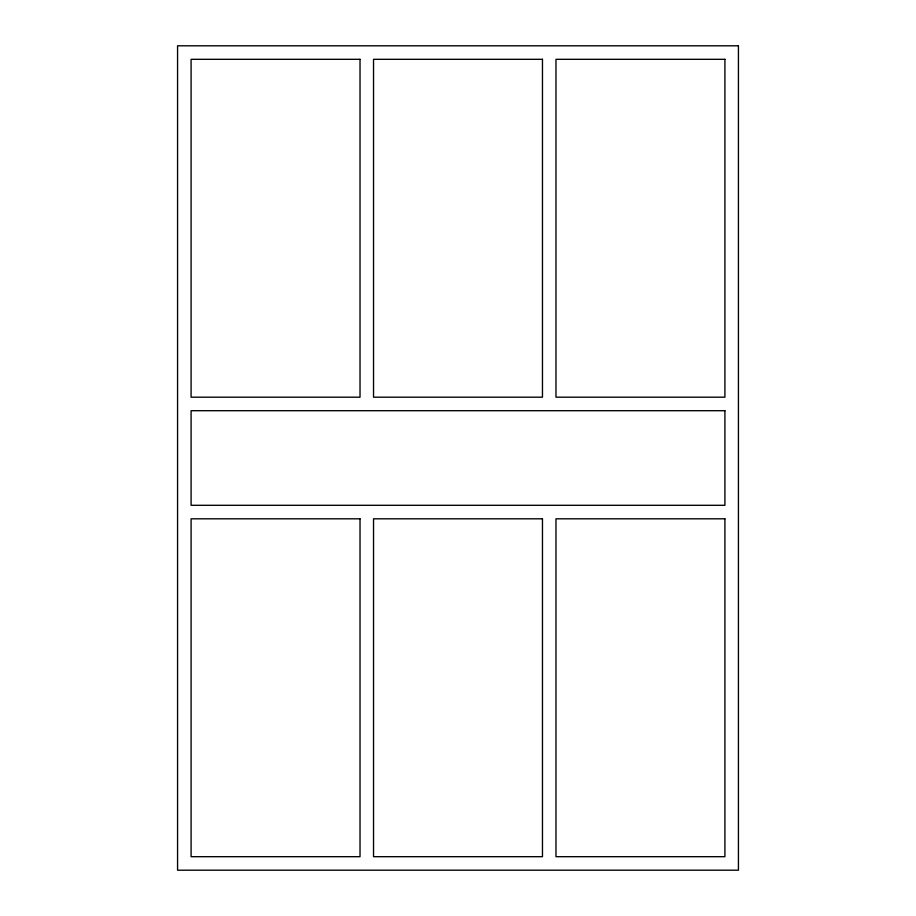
<?xml version="1.0" encoding="UTF-8"?>
<svg xmlns="http://www.w3.org/2000/svg" width="916" height="916" viewBox="0 0 916 916"><rect width="100%" height="100%" fill="white"/><g stroke="black" fill="none" stroke-linecap="round" stroke-linejoin="round"><path stroke-width="1.37" d="M738.433 45.8L177.567 45.8L177.567 870.2L738.433 870.2L738.433 45.8M360.022 59.311L191.089 59.311L191.089 397.189L360.022 397.189L360.022 59.311M542.467 59.311L373.533 59.311L373.533 397.189L542.467 397.189L542.467 59.311M724.911 59.311L555.978 59.311L555.978 397.189L724.911 397.189L724.911 59.311M724.911 410.7L191.089 410.7L191.089 505.3L724.911 505.3L724.911 410.7M360.022 518.811L191.089 518.811L191.089 856.689L360.022 856.689L360.022 518.811M542.467 518.811L373.533 518.811L373.533 856.689L542.467 856.689L542.467 518.811M724.911 518.811L555.978 518.811L555.978 856.689L724.911 856.689L724.911 518.811"/></g></svg>
